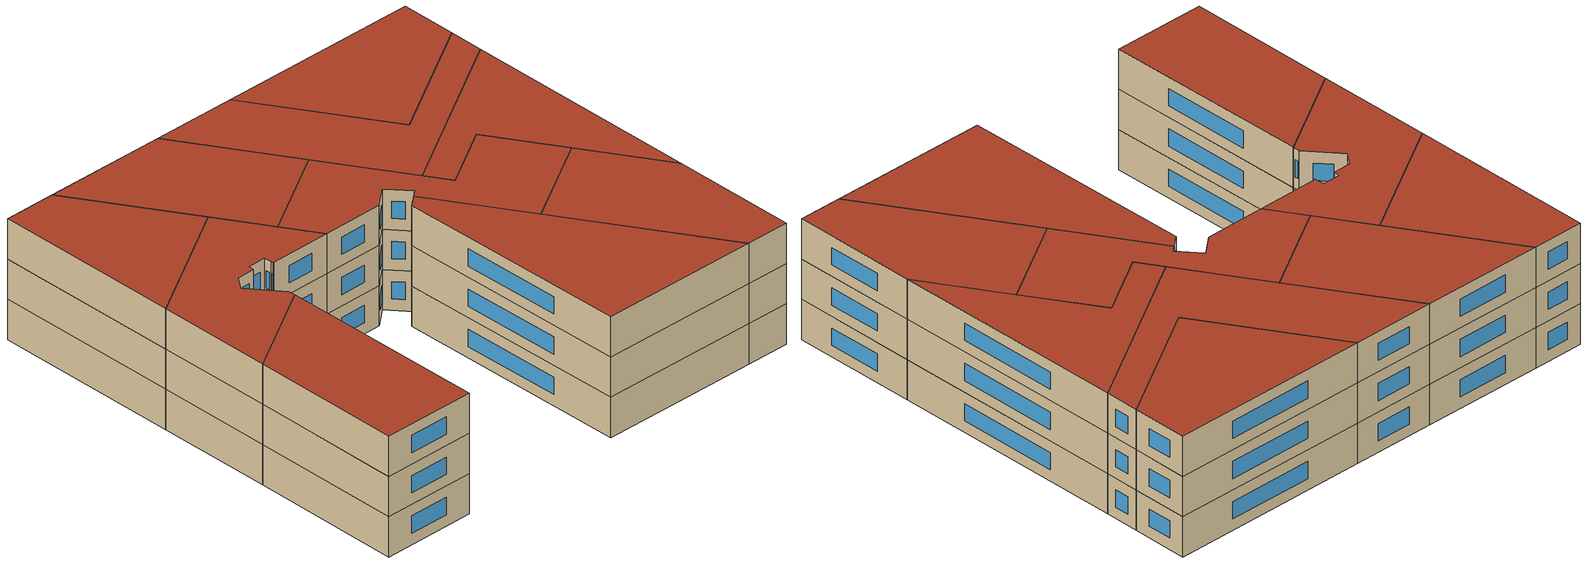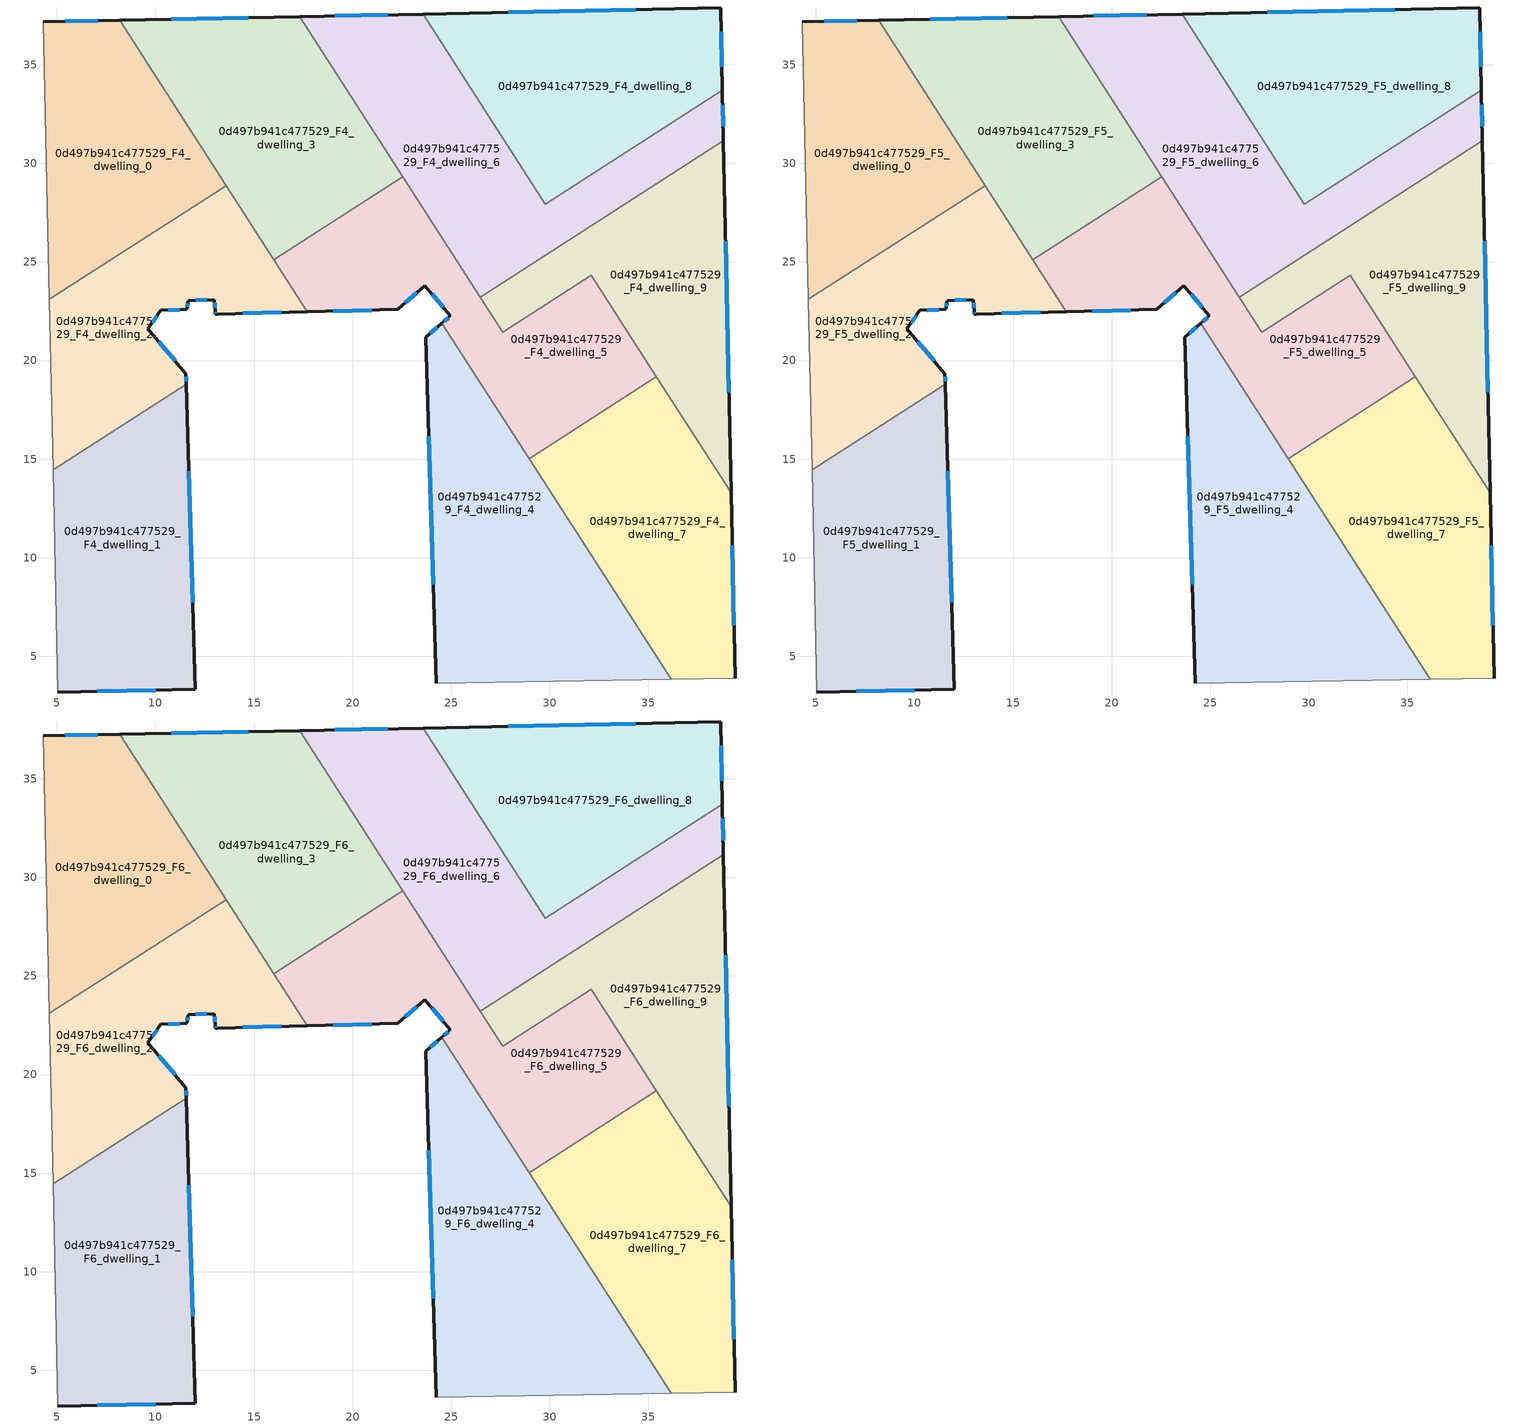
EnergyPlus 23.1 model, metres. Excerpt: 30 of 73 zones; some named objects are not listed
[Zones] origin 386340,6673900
0d497b941c477529_F4_dwelling_0
 floor to 0d497b941c477529_F3_dwelling_0 (EU_floor_Construction): 8.19,37.26 13.59,28.86 4.63,23.1 4.33,37.18 z12
 wall outside (EU_wall_Construction): 8.19,37.26 4.33,37.18 z12:15
 wall to 0d497b941c477529_F4_dwelling_2 (EU_wall_Construction): 4.63,23.1 13.59,28.86 z12:15
 wall adiabatic (EU_wall_Construction): 4.33,37.18 4.63,23.1 z12:15
 wall to 0d497b941c477529_F4_dwelling_3 (EU_wall_Construction): 13.59,28.86 8.19,37.26 z12:15
 window (EU_Window_Construction): 7.08,37.23 5.43,37.2 z12.86:14.14
0d497b941c477529_F4_dwelling_1
 floor to 0d497b941c477529_F3_dwelling_1 (EU_floor_Construction): 11.56,18.81 12.01,3.33 5.05,3.19 4.81,14.46 z12
 wall outside (EU_wall_Construction): 5.05,3.19 12.01,3.33 11.56,18.81 z12:15
 wall adiabatic (EU_wall_Construction): 4.81,14.46 5.05,3.19 z12:15
 wall to 0d497b941c477529_F4_dwelling_2 (EU_wall_Construction): 11.56,18.81 4.81,14.46 z12:15
 window (EU_Window_Construction): 11.88,7.76 11.69,14.39 / 7.04,3.23 10.02,3.29 z12.86:14.14
0d497b941c477529_F4_dwelling_2
 floor to 0d497b941c477529_F3_dwelling_2 (EU_floor_Construction): 13.59,28.86 17.7,22.47 13.13,22.35 13.04,22.35 13.03,22.5 12.99,23.09 11.67,23.03 11.6,22.6 10.28,22.54 9.61,21.62 11.55,19.32 11.56,18.81 4.81,14.46 4.63,23.1 z12
 wall outside (EU_wall_Construction): 11.56,18.81 11.55,19.32 9.61,21.62 10.28,22.54 11.6,22.6 11.67,23.03 12.99,23.09 13.03,22.5 13.04,22.35 13.13,22.35 17.7,22.47 z12:15
 wall adiabatic (EU_wall_Construction): 4.63,23.1 4.81,14.46 z12:15
 wall to 0d497b941c477529_F4_dwelling_5 (EU_wall_Construction): 17.7,22.47 16,25.12 z12:15
 wall to 0d497b941c477529_F4_dwelling_3 (EU_wall_Construction): 16,25.12 13.59,28.86 z12:15
 window (EU_Window_Construction): 13.03,22.46 13.04,22.39 / 13,22.92 13.02,22.67 / 12.04,23.05 12.61,23.07 / 11.62,22.72 11.65,22.91 / 10.66,22.56 11.22,22.58 / 9.8,21.88 10.09,22.28 / 11,19.98 10.17,20.96 / 11.56,18.95 11.55,19.17 / 14.43,22.39 16.39,22.44 z12.86:14.14
0d497b941c477529_F4_dwelling_3
 floor to 0d497b941c477529_F3_dwelling_3 (EU_floor_Construction): 17.31,37.44 22.53,29.33 16,25.12 8.19,37.26 z12
 wall outside (EU_wall_Construction): 17.31,37.44 8.19,37.26 z12:15
 wall to 0d497b941c477529_F4_dwelling_5 (EU_wall_Construction): 16,25.12 22.53,29.33 z12:15
 wall to 0d497b941c477529_F4_dwelling_6 (EU_wall_Construction): 22.53,29.33 17.31,37.44 z12:15
 window (EU_Window_Construction): 14.71,37.39 10.79,37.31 z12.86:14.14
0d497b941c477529_F4_dwelling_4
 floor to 0d497b941c477529_F3_dwelling_4 (EU_floor_Construction): 24.53,21.9 36.15,3.84 24.25,3.63 23.71,21.19 z12
 wall outside (EU_wall_Construction): 24.53,21.9 23.71,21.19 24.25,3.63 z12:15
 wall adiabatic (EU_wall_Construction): 24.25,3.63 36.15,3.84 z12:15
 wall to 0d497b941c477529_F4_dwelling_7 (EU_wall_Construction): 36.15,3.84 28.95,15.03 z12:15
 wall to 0d497b941c477529_F4_dwelling_5 (EU_wall_Construction): 28.95,15.03 24.53,21.9 z12:15
 window (EU_Window_Construction): 23.86,16.17 24.1,8.65 / 24.29,21.69 23.94,21.39 z12.86:14.14
0d497b941c477529_F4_dwelling_5
 floor to 0d497b941c477529_F3_dwelling_5 (EU_floor_Construction): 32.1,24.32 35.4,19.19 28.95,15.03 24.53,21.9 24.96,22.27 23.65,23.79 22.28,22.59 17.7,22.47 16,25.12 22.53,29.33 27.62,21.43 z12
 wall outside (EU_wall_Construction): 17.7,22.47 22.28,22.59 23.65,23.79 24.96,22.27 24.53,21.9 z12:15
 wall to 0d497b941c477529_F4_dwelling_9 (EU_wall_Construction): 35.4,19.19 32.1,24.32 27.62,21.43 26.47,23.21 z12:15
 wall to 0d497b941c477529_F4_dwelling_7 (EU_wall_Construction): 28.95,15.03 35.4,19.19 z12:15
 wall to 0d497b941c477529_F4_dwelling_6 (EU_wall_Construction): 26.47,23.21 22.54,29.33 z12:15
 window (EU_Window_Construction): 24.03,23.35 24.59,22.7 / 22.67,22.93 23.26,23.45 / 19.01,22.51 20.97,22.56 / 24.84,22.16 24.65,22 z12.86:14.14
0d497b941c477529_F4_dwelling_6
 floor to 0d497b941c477529_F3_dwelling_6 (EU_floor_Construction): 38.75,33.7 38.8,31.15 26.47,23.21 17.31,37.44 23.57,37.57 29.78,27.92 z12
 wall outside (EU_wall_Construction): 23.57,37.57 17.31,37.44 / 38.8,31.15 38.75,33.7 z12:15
 wall to 0d497b941c477529_F4_dwelling_8 (EU_wall_Construction): 38.75,33.7 29.78,27.92 23.57,37.57 z12:15
 wall to 0d497b941c477529_F4_dwelling_9 (EU_wall_Construction): 26.47,23.21 38.8,31.15 z12:15
 window (EU_Window_Construction): 21.78,37.53 19.1,37.48 / 38.79,31.88 38.77,32.97 z12.86:14.14
0d497b941c477529_F4_dwelling_7
 floor to 0d497b941c477529_F3_dwelling_7 (EU_floor_Construction): 35.4,19.19 39.19,13.3 39.39,3.89 36.15,3.84 28.95,15.03 z12
 wall outside (EU_wall_Construction): 39.39,3.89 39.19,13.3 z12:15
 wall adiabatic (EU_wall_Construction): 36.15,3.84 39.39,3.89 z12:15
 wall to 0d497b941c477529_F4_dwelling_9 (EU_wall_Construction): 39.19,13.3 35.4,19.19 z12:15
 window (EU_Window_Construction): 39.33,6.58 39.24,10.61 z12.86:14.14
0d497b941c477529_F4_dwelling_8
 floor to 0d497b941c477529_F3_dwelling_8 (EU_floor_Construction): 38.66,37.88 38.75,33.7 29.78,27.92 23.57,37.57 z12
 wall outside (EU_wall_Construction): 38.75,33.7 38.66,37.88 23.57,37.57 z12:15
 window (EU_Window_Construction): 38.73,34.89 38.69,36.68 / 34.35,37.79 27.88,37.66 z12.86:14.14
0d497b941c477529_F4_dwelling_9
 floor to 0d497b941c477529_F3_dwelling_9 (EU_floor_Construction): 38.8,31.15 39.19,13.3 32.1,24.32 27.62,21.43 26.47,23.21 z12
 wall outside (EU_wall_Construction): 39.19,13.3 38.8,31.15 z12:15
 window (EU_Window_Construction): 39.08,18.4 38.91,26.05 z12.86:14.14
0d497b941c477529_F5_dwelling_0
 floor to 0d497b941c477529_F4_dwelling_0 (EU_floor_Construction): 8.19,37.26 13.59,28.86 4.63,23.1 4.33,37.18 z15
 wall outside (EU_wall_Construction): 8.19,37.26 4.33,37.18 z15:18
 wall to 0d497b941c477529_F5_dwelling_2 (EU_wall_Construction): 4.63,23.1 13.59,28.86 z15:18
 wall adiabatic (EU_wall_Construction): 4.33,37.18 4.63,23.1 z15:18
 wall to 0d497b941c477529_F5_dwelling_3 (EU_wall_Construction): 13.59,28.86 8.19,37.26 z15:18
 window (EU_Window_Construction): 7.08,37.23 5.43,37.2 z15.86:17.14
0d497b941c477529_F5_dwelling_1
 floor to 0d497b941c477529_F4_dwelling_1 (EU_floor_Construction): 11.56,18.81 12.01,3.33 5.05,3.19 4.81,14.46 z15
 wall outside (EU_wall_Construction): 5.05,3.19 12.01,3.33 11.56,18.81 z15:18
 wall adiabatic (EU_wall_Construction): 4.81,14.46 5.05,3.19 z15:18
 wall to 0d497b941c477529_F5_dwelling_2 (EU_wall_Construction): 11.56,18.81 4.81,14.46 z15:18
 window (EU_Window_Construction): 11.88,7.76 11.69,14.39 / 7.04,3.23 10.02,3.29 z15.86:17.14
0d497b941c477529_F5_dwelling_2
 floor to 0d497b941c477529_F4_dwelling_2 (EU_floor_Construction): 13.59,28.86 17.7,22.47 13.13,22.35 13.04,22.35 13.03,22.5 12.99,23.09 11.67,23.03 11.6,22.6 10.28,22.54 9.61,21.62 11.55,19.32 11.56,18.81 4.81,14.46 4.63,23.1 z15
 wall outside (EU_wall_Construction): 11.56,18.81 11.55,19.32 9.61,21.62 10.28,22.54 11.6,22.6 11.67,23.03 12.99,23.09 13.03,22.5 13.04,22.35 13.13,22.35 17.7,22.47 z15:18
 wall adiabatic (EU_wall_Construction): 4.63,23.1 4.81,14.46 z15:18
 wall to 0d497b941c477529_F5_dwelling_5 (EU_wall_Construction): 17.7,22.47 16,25.12 z15:18
 wall to 0d497b941c477529_F5_dwelling_3 (EU_wall_Construction): 16,25.12 13.59,28.86 z15:18
 window (EU_Window_Construction): 13.03,22.46 13.04,22.39 / 13,22.92 13.02,22.67 / 12.04,23.05 12.61,23.07 / 11.62,22.72 11.65,22.91 / 10.66,22.56 11.22,22.58 / 9.8,21.88 10.09,22.28 / 11,19.98 10.17,20.96 / 11.56,18.95 11.55,19.17 / 14.43,22.39 16.39,22.44 z15.86:17.14
0d497b941c477529_F5_dwelling_3
 floor to 0d497b941c477529_F4_dwelling_3 (EU_floor_Construction): 17.31,37.44 22.53,29.33 16,25.12 8.19,37.26 z15
 wall outside (EU_wall_Construction): 17.31,37.44 8.19,37.26 z15:18
 wall to 0d497b941c477529_F5_dwelling_5 (EU_wall_Construction): 16,25.12 22.53,29.33 z15:18
 wall to 0d497b941c477529_F5_dwelling_6 (EU_wall_Construction): 22.53,29.33 17.31,37.44 z15:18
 window (EU_Window_Construction): 14.71,37.39 10.79,37.31 z15.86:17.14
0d497b941c477529_F5_dwelling_4
 floor to 0d497b941c477529_F4_dwelling_4 (EU_floor_Construction): 24.53,21.9 36.15,3.84 24.25,3.63 23.71,21.19 z15
 wall outside (EU_wall_Construction): 24.53,21.9 23.71,21.19 24.25,3.63 z15:18
 wall adiabatic (EU_wall_Construction): 24.25,3.63 36.15,3.84 z15:18
 wall to 0d497b941c477529_F5_dwelling_7 (EU_wall_Construction): 36.15,3.84 28.95,15.03 z15:18
 wall to 0d497b941c477529_F5_dwelling_5 (EU_wall_Construction): 28.95,15.03 24.53,21.9 z15:18
 window (EU_Window_Construction): 23.86,16.17 24.1,8.65 / 24.29,21.69 23.94,21.39 z15.86:17.14
0d497b941c477529_F5_dwelling_5
 floor to 0d497b941c477529_F4_dwelling_5 (EU_floor_Construction): 32.1,24.32 35.4,19.19 28.95,15.03 24.53,21.9 24.96,22.27 23.65,23.79 22.28,22.59 17.7,22.47 16,25.12 22.53,29.33 27.62,21.43 z15
 wall outside (EU_wall_Construction): 17.7,22.47 22.28,22.59 23.65,23.79 24.96,22.27 24.53,21.9 z15:18
 wall to 0d497b941c477529_F5_dwelling_9 (EU_wall_Construction): 35.4,19.19 32.1,24.32 27.62,21.43 26.47,23.21 z15:18
 wall to 0d497b941c477529_F5_dwelling_7 (EU_wall_Construction): 28.95,15.03 35.4,19.19 z15:18
 wall to 0d497b941c477529_F5_dwelling_6 (EU_wall_Construction): 26.47,23.21 22.54,29.33 z15:18
 window (EU_Window_Construction): 24.03,23.35 24.59,22.7 / 22.67,22.93 23.26,23.45 / 19.01,22.51 20.97,22.56 / 24.84,22.16 24.65,22 z15.86:17.14
0d497b941c477529_F5_dwelling_6
 floor to 0d497b941c477529_F4_dwelling_6 (EU_floor_Construction): 38.75,33.7 38.8,31.15 26.47,23.21 17.31,37.44 23.57,37.57 29.78,27.92 z15
 wall outside (EU_wall_Construction): 23.57,37.57 17.31,37.44 / 38.8,31.15 38.75,33.7 z15:18
 wall to 0d497b941c477529_F5_dwelling_8 (EU_wall_Construction): 38.75,33.7 29.78,27.92 23.57,37.57 z15:18
 wall to 0d497b941c477529_F5_dwelling_9 (EU_wall_Construction): 26.47,23.21 38.8,31.15 z15:18
 window (EU_Window_Construction): 21.78,37.53 19.1,37.48 / 38.79,31.88 38.77,32.97 z15.86:17.14
0d497b941c477529_F5_dwelling_7
 floor to 0d497b941c477529_F4_dwelling_7 (EU_floor_Construction): 35.4,19.19 39.19,13.3 39.39,3.89 36.15,3.84 28.95,15.03 z15
 wall outside (EU_wall_Construction): 39.39,3.89 39.19,13.3 z15:18
 wall adiabatic (EU_wall_Construction): 36.15,3.84 39.39,3.89 z15:18
 wall to 0d497b941c477529_F5_dwelling_9 (EU_wall_Construction): 39.19,13.3 35.4,19.19 z15:18
 window (EU_Window_Construction): 39.33,6.58 39.24,10.61 z15.86:17.14
0d497b941c477529_F5_dwelling_8
 floor to 0d497b941c477529_F4_dwelling_8 (EU_floor_Construction): 38.66,37.88 38.75,33.7 29.78,27.92 23.57,37.57 z15
 wall outside (EU_wall_Construction): 38.75,33.7 38.66,37.88 23.57,37.57 z15:18
 window (EU_Window_Construction): 38.73,34.89 38.69,36.68 / 34.35,37.79 27.88,37.66 z15.86:17.14
0d497b941c477529_F5_dwelling_9
 floor to 0d497b941c477529_F4_dwelling_9 (EU_floor_Construction): 38.8,31.15 39.19,13.3 32.1,24.32 27.62,21.43 26.47,23.21 z15
 wall outside (EU_wall_Construction): 39.19,13.3 38.8,31.15 z15:18
 window (EU_Window_Construction): 39.08,18.4 38.91,26.05 z15.86:17.14
0d497b941c477529_F6_dwelling_0
 floor to 0d497b941c477529_F5_dwelling_0 (EU_floor_Construction): 8.19,37.26 13.59,28.86 4.63,23.1 4.33,37.18 z18
 wall outside (EU_wall_Construction): 8.19,37.26 4.33,37.18 z18:21
 wall to 0d497b941c477529_F6_dwelling_2 (EU_wall_Construction): 4.63,23.1 13.59,28.86 z18:21
 wall adiabatic (EU_wall_Construction): 4.33,37.18 4.63,23.1 z18:21
 wall to 0d497b941c477529_F6_dwelling_3 (EU_wall_Construction): 13.59,28.86 8.19,37.26 z18:21
 window (EU_Window_Construction): 7.08,37.23 5.43,37.2 z18.86:20.14
 roof outside (EU_roof_Construction): 13.59,28.86 8.19,37.26 4.33,37.18 4.63,23.1 z21
0d497b941c477529_F6_dwelling_1
 floor to 0d497b941c477529_F5_dwelling_1 (EU_floor_Construction): 11.56,18.81 12.01,3.33 5.05,3.19 4.81,14.46 z18
 wall outside (EU_wall_Construction): 5.05,3.19 12.01,3.33 11.56,18.81 z18:21
 wall adiabatic (EU_wall_Construction): 4.81,14.46 5.05,3.19 z18:21
 wall to 0d497b941c477529_F6_dwelling_2 (EU_wall_Construction): 11.56,18.81 4.81,14.46 z18:21
 window (EU_Window_Construction): 11.88,7.76 11.69,14.39 / 7.04,3.23 10.02,3.29 z18.86:20.14
 roof outside (EU_roof_Construction): 12.01,3.33 11.56,18.81 4.81,14.46 5.05,3.19 z21
0d497b941c477529_F6_dwelling_2
 floor to 0d497b941c477529_F5_dwelling_2 (EU_floor_Construction): 13.59,28.86 17.7,22.47 13.13,22.35 13.04,22.35 13.03,22.5 12.99,23.09 11.67,23.03 11.6,22.6 10.28,22.54 9.61,21.62 11.55,19.32 11.56,18.81 4.81,14.46 4.63,23.1 z18
 wall outside (EU_wall_Construction): 11.56,18.81 11.55,19.32 9.61,21.62 10.28,22.54 11.6,22.6 11.67,23.03 12.99,23.09 13.03,22.5 13.04,22.35 13.13,22.35 17.7,22.47 z18:21
 wall adiabatic (EU_wall_Construction): 4.63,23.1 4.81,14.46 z18:21
 wall to 0d497b941c477529_F6_dwelling_5 (EU_wall_Construction): 17.7,22.47 16,25.12 z18:21
 wall to 0d497b941c477529_F6_dwelling_3 (EU_wall_Construction): 16,25.12 13.59,28.86 z18:21
 window (EU_Window_Construction): 13.03,22.46 13.04,22.39 / 13,22.92 13.02,22.67 / 12.04,23.05 12.61,23.07 / 11.62,22.72 11.65,22.91 / 10.66,22.56 11.22,22.58 / 9.8,21.88 10.09,22.28 / 11,19.98 10.17,20.96 / 11.56,18.95 11.55,19.17 / 14.43,22.39 16.39,22.44 z18.86:20.14
 roof outside (EU_roof_Construction): 11.56,18.81 11.55,19.32 9.61,21.62 10.28,22.54 11.6,22.6 11.67,23.03 12.99,23.09 13.03,22.5 13.04,22.35 13.13,22.35 17.7,22.47 13.59,28.86 4.63,23.1 4.81,14.46 z21
0d497b941c477529_F6_dwelling_3
 floor to 0d497b941c477529_F5_dwelling_3 (EU_floor_Construction): 17.31,37.44 22.53,29.33 16,25.12 8.19,37.26 z18
 wall outside (EU_wall_Construction): 17.31,37.44 8.19,37.26 z18:21
 wall to 0d497b941c477529_F6_dwelling_5 (EU_wall_Construction): 16,25.12 22.53,29.33 z18:21
 wall to 0d497b941c477529_F6_dwelling_6 (EU_wall_Construction): 22.53,29.33 17.31,37.44 z18:21
 window (EU_Window_Construction): 14.71,37.39 10.79,37.31 z18.86:20.14
 roof outside (EU_roof_Construction): 22.53,29.33 17.31,37.44 8.19,37.26 16,25.12 z21
0d497b941c477529_F6_dwelling_4
 floor to 0d497b941c477529_F5_dwelling_4 (EU_floor_Construction): 24.53,21.9 36.15,3.84 24.25,3.63 23.71,21.19 z18
 wall outside (EU_wall_Construction): 24.53,21.9 23.71,21.19 24.25,3.63 z18:21
 wall adiabatic (EU_wall_Construction): 24.25,3.63 36.15,3.84 z18:21
 wall to 0d497b941c477529_F6_dwelling_7 (EU_wall_Construction): 36.15,3.84 28.95,15.03 z18:21
 wall to 0d497b941c477529_F6_dwelling_5 (EU_wall_Construction): 28.95,15.03 24.53,21.9 z18:21
 window (EU_Window_Construction): 23.86,16.17 24.1,8.65 / 24.29,21.69 23.94,21.39 z18.86:20.14
 roof outside (EU_roof_Construction): 36.15,3.84 24.53,21.9 23.71,21.19 24.25,3.63 z21
0d497b941c477529_F6_dwelling_5
 floor to 0d497b941c477529_F5_dwelling_5 (EU_floor_Construction): 32.1,24.32 35.4,19.19 28.95,15.03 24.53,21.9 24.96,22.27 23.65,23.79 22.28,22.59 17.7,22.47 16,25.12 22.53,29.33 27.62,21.43 z18
 wall outside (EU_wall_Construction): 17.7,22.47 22.28,22.59 23.65,23.79 24.96,22.27 24.53,21.9 z18:21
 wall to 0d497b941c477529_F6_dwelling_9 (EU_wall_Construction): 35.4,19.19 32.1,24.32 27.62,21.43 26.47,23.21 z18:21
 wall to 0d497b941c477529_F6_dwelling_7 (EU_wall_Construction): 28.95,15.03 35.4,19.19 z18:21
 wall to 0d497b941c477529_F6_dwelling_6 (EU_wall_Construction): 26.47,23.21 22.54,29.33 z18:21
 window (EU_Window_Construction): 24.03,23.35 24.59,22.7 / 22.67,22.93 23.26,23.45 / 19.01,22.51 20.97,22.56 / 24.84,22.16 24.65,22 z18.86:20.14
 roof outside (EU_roof_Construction): 35.4,19.19 32.1,24.32 27.62,21.43 22.53,29.33 16,25.12 17.7,22.47 22.28,22.59 23.65,23.79 24.96,22.27 24.53,21.9 28.95,15.03 z21
0d497b941c477529_F6_dwelling_6
 floor to 0d497b941c477529_F5_dwelling_6 (EU_floor_Construction): 38.75,33.7 38.8,31.15 26.47,23.21 17.31,37.44 23.57,37.57 29.78,27.92 z18
 wall outside (EU_wall_Construction): 23.57,37.57 17.31,37.44 / 38.8,31.15 38.75,33.7 z18:21
 wall to 0d497b941c477529_F6_dwelling_8 (EU_wall_Construction): 38.75,33.7 29.78,27.92 23.57,37.57 z18:21
 wall to 0d497b941c477529_F6_dwelling_9 (EU_wall_Construction): 26.47,23.21 38.8,31.15 z18:21
 window (EU_Window_Construction): 21.78,37.53 19.1,37.48 / 38.79,31.88 38.77,32.97 z18.86:20.14
 roof outside (EU_roof_Construction): 38.8,31.15 38.75,33.7 29.78,27.92 23.57,37.57 17.31,37.44 26.47,23.21 z21
0d497b941c477529_F6_dwelling_7
 floor to 0d497b941c477529_F5_dwelling_7 (EU_floor_Construction): 35.4,19.19 39.19,13.3 39.39,3.89 36.15,3.84 28.95,15.03 z18
 wall outside (EU_wall_Construction): 39.39,3.89 39.19,13.3 z18:21
 wall adiabatic (EU_wall_Construction): 36.15,3.84 39.39,3.89 z18:21
 wall to 0d497b941c477529_F6_dwelling_9 (EU_wall_Construction): 39.19,13.3 35.4,19.19 z18:21
 window (EU_Window_Construction): 39.33,6.58 39.24,10.61 z18.86:20.14
 roof outside (EU_roof_Construction): 39.39,3.89 39.19,13.3 35.4,19.19 28.95,15.03 36.15,3.84 z21
0d497b941c477529_F6_dwelling_8
 floor to 0d497b941c477529_F5_dwelling_8 (EU_floor_Construction): 38.66,37.88 38.75,33.7 29.78,27.92 23.57,37.57 z18
 wall outside (EU_wall_Construction): 38.75,33.7 38.66,37.88 23.57,37.57 z18:21
 window (EU_Window_Construction): 38.73,34.89 38.69,36.68 / 34.35,37.79 27.88,37.66 z18.86:20.14
 roof outside (EU_roof_Construction): 38.75,33.7 38.66,37.88 23.57,37.57 29.78,27.92 z21
0d497b941c477529_F6_dwelling_9
 floor to 0d497b941c477529_F5_dwelling_9 (EU_floor_Construction): 38.8,31.15 39.19,13.3 32.1,24.32 27.62,21.43 26.47,23.21 z18
 wall outside (EU_wall_Construction): 39.19,13.3 38.8,31.15 z18:21
 window (EU_Window_Construction): 39.08,18.4 38.91,26.05 z18.86:20.14
 roof outside (EU_roof_Construction): 39.19,13.3 38.8,31.15 26.47,23.21 27.62,21.43 32.1,24.32 z21
[Building]
EU S2 Campaign: North Axis=0; Terrain=City; Solar Distribution=FullExterior
[Site:Location]
Helsinki-Vantaa.AP: Latitude=60.317; Longitude=24.963; Time Zone=2; Elevation=54.6
[SizingPeriod:WeatherFileDays]
AnnualSizingPeriod: Begin Month=1; Begin Day of Month=1; End Month=12; End Day of Month=31; Day of Week for Start Day=Monday; Use Weather File Daylight Saving Period=No; Use Weather File Rain and Snow Indicators=No
[MATERIAL]
EU_InternalMass_Material: Roughness=MediumRough; Thickness=0.1; Conductivity=1; Density=1800; Specific Heat=900; Thermal Absorptance=0.9; Solar Absorptance=0.7; Visible Absorptance=0.7
[MATERIAL:NOMASS] Roughness=MediumRough; Thermal Absorptance=0.9; Solar Absorptance=0.7; Visible Absorptance=0.7
Name | Thermal Resistance
EU_wall_NoMass | 1.10183
EU_roof_NoMass; EU_floor_NoMass | 1.70606
[WINDOWMATERIAL:SIMPLEGLAZINGSYSTEM]
EU_Window_SimpleGlazing: UFactor=3.11035; Solar Heat Gain Coefficient=0.8; Visible Transmittance=0.8
[CONSTRUCTION]
EU_wall_Construction: EU_wall_NoMass
EU_roof_Construction: EU_roof_NoMass
EU_floor_Construction: EU_floor_NoMass
EU_Window_Construction: EU_Window_SimpleGlazing
EU_InternalMass_Construction: EU_InternalMass_Material
[ZONE] Type=1; Multiplier=1; Ceiling Height=autocalculate; Floor Area=autocalculate; Part of Total Floor Area=Yes
Name | Volume
0d497b941c477529_F4_dwelling_0; 0d497b941c477529_F5_dwelling_0; 0d497b941c477529_F6_dwelling_0 | 241.048
0d497b941c477529_F4_dwelling_1; 0d497b941c477529_F5_dwelling_1; 0d497b941c477529_F6_dwelling_1 | 277.175
0d497b941c477529_F4_dwelling_2; 0d497b941c477529_F5_dwelling_2; 0d497b941c477529_F6_dwelling_2 | 241.074
0d497b941c477529_F4_dwelling_3; 0d497b941c477529_F5_dwelling_3; 0d497b941c477529_F6_dwelling_3 | 280.851
0d497b941c477529_F4_dwelling_4; 0d497b941c477529_F5_dwelling_4; 0d497b941c477529_F6_dwelling_4 | 348.309
0d497b941c477529_F4_dwelling_5; 0d497b941c477529_F5_dwelling_5; 0d497b941c477529_F6_dwelling_5 | 279.499
0d497b941c477529_F4_dwelling_6; 0d497b941c477529_F5_dwelling_6; 0d497b941c477529_F6_dwelling_6 | 309.467
0d497b941c477529_F4_dwelling_7; 0d497b941c477529_F5_dwelling_7; 0d497b941c477529_F6_dwelling_7 | 279.543
0d497b941c477529_F4_dwelling_8; 0d497b941c477529_F5_dwelling_8; 0d497b941c477529_F6_dwelling_8 | 278.232
0d497b941c477529_F4_dwelling_9; 0d497b941c477529_F5_dwelling_9; 0d497b941c477529_F6_dwelling_9 | 246.943
[INTERNALMASS] Construction=EU_InternalMass_Construction
Name | Zone or ZoneList | Surface Area
0d497b941c477529_F4_dwelling_0_EU_InternalMass | 0d497b941c477529_F4_dwelling_0 | 80.3463
0d497b941c477529_F4_dwelling_1_EU_InternalMass | 0d497b941c477529_F4_dwelling_1 | 92.3927
0d497b941c477529_F4_dwelling_2_EU_InternalMass | 0d497b941c477529_F4_dwelling_2 | 80.361
0d497b941c477529_F4_dwelling_3_EU_InternalMass | 0d497b941c477529_F4_dwelling_3 | 93.6171
0d497b941c477529_F4_dwelling_4_EU_InternalMass | 0d497b941c477529_F4_dwelling_4 | 116.107
0d497b941c477529_F4_dwelling_5_EU_InternalMass | 0d497b941c477529_F4_dwelling_5 | 93.1664
0d497b941c477529_F4_dwelling_6_EU_InternalMass | 0d497b941c477529_F4_dwelling_6 | 103.159
0d497b941c477529_F4_dwelling_7_EU_InternalMass | 0d497b941c477529_F4_dwelling_7 | 93.1832
0d497b941c477529_F4_dwelling_8_EU_InternalMass | 0d497b941c477529_F4_dwelling_8 | 92.7391
0d497b941c477529_F4_dwelling_9_EU_InternalMass | 0d497b941c477529_F4_dwelling_9 | 82.3175
0d497b941c477529_F5_dwelling_0_EU_InternalMass | 0d497b941c477529_F5_dwelling_0 | 80.3463
0d497b941c477529_F5_dwelling_1_EU_InternalMass | 0d497b941c477529_F5_dwelling_1 | 92.3927
0d497b941c477529_F5_dwelling_2_EU_InternalMass | 0d497b941c477529_F5_dwelling_2 | 80.361
0d497b941c477529_F5_dwelling_3_EU_InternalMass | 0d497b941c477529_F5_dwelling_3 | 93.6171
0d497b941c477529_F5_dwelling_4_EU_InternalMass | 0d497b941c477529_F5_dwelling_4 | 116.107
0d497b941c477529_F5_dwelling_5_EU_InternalMass | 0d497b941c477529_F5_dwelling_5 | 93.1664
0d497b941c477529_F5_dwelling_6_EU_InternalMass | 0d497b941c477529_F5_dwelling_6 | 103.159
0d497b941c477529_F5_dwelling_7_EU_InternalMass | 0d497b941c477529_F5_dwelling_7 | 93.1832
0d497b941c477529_F5_dwelling_8_EU_InternalMass | 0d497b941c477529_F5_dwelling_8 | 92.7391
0d497b941c477529_F5_dwelling_9_EU_InternalMass | 0d497b941c477529_F5_dwelling_9 | 82.3175
0d497b941c477529_F6_dwelling_0_EU_InternalMass | 0d497b941c477529_F6_dwelling_0 | 80.3463
0d497b941c477529_F6_dwelling_1_EU_InternalMass | 0d497b941c477529_F6_dwelling_1 | 92.3927
0d497b941c477529_F6_dwelling_2_EU_InternalMass | 0d497b941c477529_F6_dwelling_2 | 80.361
0d497b941c477529_F6_dwelling_3_EU_InternalMass | 0d497b941c477529_F6_dwelling_3 | 93.6171
0d497b941c477529_F6_dwelling_4_EU_InternalMass | 0d497b941c477529_F6_dwelling_4 | 116.107
0d497b941c477529_F6_dwelling_5_EU_InternalMass | 0d497b941c477529_F6_dwelling_5 | 93.1664
0d497b941c477529_F6_dwelling_6_EU_InternalMass | 0d497b941c477529_F6_dwelling_6 | 103.159
0d497b941c477529_F6_dwelling_7_EU_InternalMass | 0d497b941c477529_F6_dwelling_7 | 93.1832
0d497b941c477529_F6_dwelling_8_EU_InternalMass | 0d497b941c477529_F6_dwelling_8 | 92.7391
0d497b941c477529_F6_dwelling_9_EU_InternalMass | 0d497b941c477529_F6_dwelling_9 | 82.3175
[OTHEREQUIPMENT] Fuel Type=Electricity; Design Level Calculation Method=Watts/Area; Power per Zone Floor Area=1; Fraction Latent=0; Fraction Radiant=0; Fraction Lost=0; Carbon Dioxide Generation Rate=0; EndUse Subcategory=EU_Step8_InternalGains
Name | Zone or ZoneList or Space or SpaceList | Schedule
EU_Step8_InternalGain_0d497b941c477529_F4_dwelling_0_f000 | 0d497b941c477529_F4_dwelling_0 | EU_Step8_GainSchedule_0d497b941c477529_F4_dwelling_0_f000
EU_Step8_InternalGain_0d497b941c477529_F4_dwelling_1_f000 | 0d497b941c477529_F4_dwelling_1 | EU_Step8_GainSchedule_0d497b941c477529_F4_dwelling_1_f000
EU_Step8_InternalGain_0d497b941c477529_F4_dwelling_2_f000 | 0d497b941c477529_F4_dwelling_2 | EU_Step8_GainSchedule_0d497b941c477529_F4_dwelling_2_f000
EU_Step8_InternalGain_0d497b941c477529_F4_dwelling_3_f000 | 0d497b941c477529_F4_dwelling_3 | EU_Step8_GainSchedule_0d497b941c477529_F4_dwelling_3_f000
EU_Step8_InternalGain_0d497b941c477529_F4_dwelling_4_f000 | 0d497b941c477529_F4_dwelling_4 | EU_Step8_GainSchedule_0d497b941c477529_F4_dwelling_4_f000
EU_Step8_InternalGain_0d497b941c477529_F4_dwelling_5_f000 | 0d497b941c477529_F4_dwelling_5 | EU_Step8_GainSchedule_0d497b941c477529_F4_dwelling_5_f000
EU_Step8_InternalGain_0d497b941c477529_F4_dwelling_6_f000 | 0d497b941c477529_F4_dwelling_6 | EU_Step8_GainSchedule_0d497b941c477529_F4_dwelling_6_f000
EU_Step8_InternalGain_0d497b941c477529_F4_dwelling_7_f000 | 0d497b941c477529_F4_dwelling_7 | EU_Step8_GainSchedule_0d497b941c477529_F4_dwelling_7_f000
EU_Step8_InternalGain_0d497b941c477529_F4_dwelling_8_f000 | 0d497b941c477529_F4_dwelling_8 | EU_Step8_GainSchedule_0d497b941c477529_F4_dwelling_8_f000
EU_Step8_InternalGain_0d497b941c477529_F4_dwelling_9_f000 | 0d497b941c477529_F4_dwelling_9 | EU_Step8_GainSchedule_0d497b941c477529_F4_dwelling_9_f000
EU_Step8_InternalGain_0d497b941c477529_F5_dwelling_0_f000 | 0d497b941c477529_F5_dwelling_0 | EU_Step8_GainSchedule_0d497b941c477529_F5_dwelling_0_f000
EU_Step8_InternalGain_0d497b941c477529_F5_dwelling_1_f000 | 0d497b941c477529_F5_dwelling_1 | EU_Step8_GainSchedule_0d497b941c477529_F5_dwelling_1_f000
EU_Step8_InternalGain_0d497b941c477529_F5_dwelling_2_f000 | 0d497b941c477529_F5_dwelling_2 | EU_Step8_GainSchedule_0d497b941c477529_F5_dwelling_2_f000
EU_Step8_InternalGain_0d497b941c477529_F5_dwelling_3_f000 | 0d497b941c477529_F5_dwelling_3 | EU_Step8_GainSchedule_0d497b941c477529_F5_dwelling_3_f000
EU_Step8_InternalGain_0d497b941c477529_F5_dwelling_4_f000 | 0d497b941c477529_F5_dwelling_4 | EU_Step8_GainSchedule_0d497b941c477529_F5_dwelling_4_f000
EU_Step8_InternalGain_0d497b941c477529_F5_dwelling_5_f000 | 0d497b941c477529_F5_dwelling_5 | EU_Step8_GainSchedule_0d497b941c477529_F5_dwelling_5_f000
EU_Step8_InternalGain_0d497b941c477529_F5_dwelling_6_f000 | 0d497b941c477529_F5_dwelling_6 | EU_Step8_GainSchedule_0d497b941c477529_F5_dwelling_6_f000
EU_Step8_InternalGain_0d497b941c477529_F5_dwelling_7_f000 | 0d497b941c477529_F5_dwelling_7 | EU_Step8_GainSchedule_0d497b941c477529_F5_dwelling_7_f000
EU_Step8_InternalGain_0d497b941c477529_F5_dwelling_8_f000 | 0d497b941c477529_F5_dwelling_8 | EU_Step8_GainSchedule_0d497b941c477529_F5_dwelling_8_f000
EU_Step8_InternalGain_0d497b941c477529_F5_dwelling_9_f000 | 0d497b941c477529_F5_dwelling_9 | EU_Step8_GainSchedule_0d497b941c477529_F5_dwelling_9_f000
EU_Step8_InternalGain_0d497b941c477529_F6_dwelling_0_f000 | 0d497b941c477529_F6_dwelling_0 | EU_Step8_GainSchedule_0d497b941c477529_F6_dwelling_0_f000
EU_Step8_InternalGain_0d497b941c477529_F6_dwelling_1_f000 | 0d497b941c477529_F6_dwelling_1 | EU_Step8_GainSchedule_0d497b941c477529_F6_dwelling_1_f000
EU_Step8_InternalGain_0d497b941c477529_F6_dwelling_2_f000 | 0d497b941c477529_F6_dwelling_2 | EU_Step8_GainSchedule_0d497b941c477529_F6_dwelling_2_f000
EU_Step8_InternalGain_0d497b941c477529_F6_dwelling_3_f000 | 0d497b941c477529_F6_dwelling_3 | EU_Step8_GainSchedule_0d497b941c477529_F6_dwelling_3_f000
EU_Step8_InternalGain_0d497b941c477529_F6_dwelling_4_f000 | 0d497b941c477529_F6_dwelling_4 | EU_Step8_GainSchedule_0d497b941c477529_F6_dwelling_4_f000
EU_Step8_InternalGain_0d497b941c477529_F6_dwelling_5_f000 | 0d497b941c477529_F6_dwelling_5 | EU_Step8_GainSchedule_0d497b941c477529_F6_dwelling_5_f000
EU_Step8_InternalGain_0d497b941c477529_F6_dwelling_6_f000 | 0d497b941c477529_F6_dwelling_6 | EU_Step8_GainSchedule_0d497b941c477529_F6_dwelling_6_f000
EU_Step8_InternalGain_0d497b941c477529_F6_dwelling_7_f000 | 0d497b941c477529_F6_dwelling_7 | EU_Step8_GainSchedule_0d497b941c477529_F6_dwelling_7_f000
EU_Step8_InternalGain_0d497b941c477529_F6_dwelling_8_f000 | 0d497b941c477529_F6_dwelling_8 | EU_Step8_GainSchedule_0d497b941c477529_F6_dwelling_8_f000
EU_Step8_InternalGain_0d497b941c477529_F6_dwelling_9_f000 | 0d497b941c477529_F6_dwelling_9 | EU_Step8_GainSchedule_0d497b941c477529_F6_dwelling_9_f000
[ZONEVENTILATION:DESIGNFLOWRATE] Schedule=EU_AlwaysOn; Design Flow Rate Calculation Method=AirChanges/Hour; Air Changes per Hour=0.756316; Ventilation Type=Natural; Fan Pressure Rise=0; Fan Total Efficiency=1; Constant Term Coefficient=1; Temperature Term Coefficient=0; Velocity Term Coefficient=0; Velocity Squared Term Coefficient=0; Minimum Indoor Temperature=-100; Maximum Indoor Temperature=100; Delta Temperature=-100; Minimum Outdoor Temperature=-100; Maximum Outdoor Temperature=100; Maximum Wind Speed=40
Name | Zone or ZoneList or Space or SpaceList
EU_ConstantAir_0d497b941c477529_F4_dwelling_0 | 0d497b941c477529_F4_dwelling_0
EU_ConstantAir_0d497b941c477529_F4_dwelling_1 | 0d497b941c477529_F4_dwelling_1
EU_ConstantAir_0d497b941c477529_F4_dwelling_2 | 0d497b941c477529_F4_dwelling_2
EU_ConstantAir_0d497b941c477529_F4_dwelling_3 | 0d497b941c477529_F4_dwelling_3
EU_ConstantAir_0d497b941c477529_F4_dwelling_4 | 0d497b941c477529_F4_dwelling_4
EU_ConstantAir_0d497b941c477529_F4_dwelling_5 | 0d497b941c477529_F4_dwelling_5
EU_ConstantAir_0d497b941c477529_F4_dwelling_6 | 0d497b941c477529_F4_dwelling_6
EU_ConstantAir_0d497b941c477529_F4_dwelling_7 | 0d497b941c477529_F4_dwelling_7
EU_ConstantAir_0d497b941c477529_F4_dwelling_8 | 0d497b941c477529_F4_dwelling_8
EU_ConstantAir_0d497b941c477529_F4_dwelling_9 | 0d497b941c477529_F4_dwelling_9
EU_ConstantAir_0d497b941c477529_F5_dwelling_0 | 0d497b941c477529_F5_dwelling_0
EU_ConstantAir_0d497b941c477529_F5_dwelling_1 | 0d497b941c477529_F5_dwelling_1
EU_ConstantAir_0d497b941c477529_F5_dwelling_2 | 0d497b941c477529_F5_dwelling_2
EU_ConstantAir_0d497b941c477529_F5_dwelling_3 | 0d497b941c477529_F5_dwelling_3
EU_ConstantAir_0d497b941c477529_F5_dwelling_4 | 0d497b941c477529_F5_dwelling_4
EU_ConstantAir_0d497b941c477529_F5_dwelling_5 | 0d497b941c477529_F5_dwelling_5
EU_ConstantAir_0d497b941c477529_F5_dwelling_6 | 0d497b941c477529_F5_dwelling_6
EU_ConstantAir_0d497b941c477529_F5_dwelling_7 | 0d497b941c477529_F5_dwelling_7
EU_ConstantAir_0d497b941c477529_F5_dwelling_8 | 0d497b941c477529_F5_dwelling_8
EU_ConstantAir_0d497b941c477529_F5_dwelling_9 | 0d497b941c477529_F5_dwelling_9
EU_ConstantAir_0d497b941c477529_F6_dwelling_0 | 0d497b941c477529_F6_dwelling_0
EU_ConstantAir_0d497b941c477529_F6_dwelling_1 | 0d497b941c477529_F6_dwelling_1
EU_ConstantAir_0d497b941c477529_F6_dwelling_2 | 0d497b941c477529_F6_dwelling_2
EU_ConstantAir_0d497b941c477529_F6_dwelling_3 | 0d497b941c477529_F6_dwelling_3
EU_ConstantAir_0d497b941c477529_F6_dwelling_4 | 0d497b941c477529_F6_dwelling_4
EU_ConstantAir_0d497b941c477529_F6_dwelling_5 | 0d497b941c477529_F6_dwelling_5
EU_ConstantAir_0d497b941c477529_F6_dwelling_6 | 0d497b941c477529_F6_dwelling_6
EU_ConstantAir_0d497b941c477529_F6_dwelling_7 | 0d497b941c477529_F6_dwelling_7
EU_ConstantAir_0d497b941c477529_F6_dwelling_8 | 0d497b941c477529_F6_dwelling_8
EU_ConstantAir_0d497b941c477529_F6_dwelling_9 | 0d497b941c477529_F6_dwelling_9
[HVACTEMPLATE:ZONE:IDEALLOADSAIRSYSTEM] System Availability Schedule=EU_AlwaysOn; Maximum Heating Supply Air Temperature=50; Minimum Cooling Supply Air Temperature=13; Maximum Heating Supply Air Humidity Ratio=0.0156; Minimum Cooling Supply Air Humidity Ratio=0.0077; Heating Limit=NoLimit; Cooling Limit=NoLimit; Heating Availability Schedule=EU_AlwaysOn; Cooling Availability Schedule=EU_CoolingOff; Dehumidification Control Type=ConstantSensibleHeatRatio; Cooling Sensible Heat Ratio=0.7; Dehumidification Setpoint=60; Humidification Control Type=None; Humidification Setpoint=30; Outdoor Air Method=None; Outdoor Air Flow Rate per Person=0.00944; Outdoor Air Flow Rate per Zone Floor Area=0; Outdoor Air Flow Rate per Zone=0; Demand Controlled Ventilation Type=None; Outdoor Air Economizer Type=NoEconomizer; Heat Recovery Type=None; Sensible Heat Recovery Effectiveness=0.7; Latent Heat Recovery Effectiveness=0.65
Name | Template Thermostat
0d497b941c477529_F4_dwelling_0 | EU_HeatOnly_0d497b941c477529_F4_dwelling_0
0d497b941c477529_F4_dwelling_1 | EU_HeatOnly_0d497b941c477529_F4_dwelling_1
0d497b941c477529_F4_dwelling_2 | EU_HeatOnly_0d497b941c477529_F4_dwelling_2
0d497b941c477529_F4_dwelling_3 | EU_HeatOnly_0d497b941c477529_F4_dwelling_3
0d497b941c477529_F4_dwelling_4 | EU_HeatOnly_0d497b941c477529_F4_dwelling_4
0d497b941c477529_F4_dwelling_5 | EU_HeatOnly_0d497b941c477529_F4_dwelling_5
0d497b941c477529_F4_dwelling_6 | EU_HeatOnly_0d497b941c477529_F4_dwelling_6
0d497b941c477529_F4_dwelling_7 | EU_HeatOnly_0d497b941c477529_F4_dwelling_7
0d497b941c477529_F4_dwelling_8 | EU_HeatOnly_0d497b941c477529_F4_dwelling_8
0d497b941c477529_F4_dwelling_9 | EU_HeatOnly_0d497b941c477529_F4_dwelling_9
0d497b941c477529_F5_dwelling_0 | EU_HeatOnly_0d497b941c477529_F5_dwelling_0
0d497b941c477529_F5_dwelling_1 | EU_HeatOnly_0d497b941c477529_F5_dwelling_1
0d497b941c477529_F5_dwelling_2 | EU_HeatOnly_0d497b941c477529_F5_dwelling_2
0d497b941c477529_F5_dwelling_3 | EU_HeatOnly_0d497b941c477529_F5_dwelling_3
0d497b941c477529_F5_dwelling_4 | EU_HeatOnly_0d497b941c477529_F5_dwelling_4
0d497b941c477529_F5_dwelling_5 | EU_HeatOnly_0d497b941c477529_F5_dwelling_5
0d497b941c477529_F5_dwelling_6 | EU_HeatOnly_0d497b941c477529_F5_dwelling_6
0d497b941c477529_F5_dwelling_7 | EU_HeatOnly_0d497b941c477529_F5_dwelling_7
0d497b941c477529_F5_dwelling_8 | EU_HeatOnly_0d497b941c477529_F5_dwelling_8
0d497b941c477529_F5_dwelling_9 | EU_HeatOnly_0d497b941c477529_F5_dwelling_9
0d497b941c477529_F6_dwelling_0 | EU_HeatOnly_0d497b941c477529_F6_dwelling_0
0d497b941c477529_F6_dwelling_1 | EU_HeatOnly_0d497b941c477529_F6_dwelling_1
0d497b941c477529_F6_dwelling_2 | EU_HeatOnly_0d497b941c477529_F6_dwelling_2
0d497b941c477529_F6_dwelling_3 | EU_HeatOnly_0d497b941c477529_F6_dwelling_3
0d497b941c477529_F6_dwelling_4 | EU_HeatOnly_0d497b941c477529_F6_dwelling_4
0d497b941c477529_F6_dwelling_5 | EU_HeatOnly_0d497b941c477529_F6_dwelling_5
0d497b941c477529_F6_dwelling_6 | EU_HeatOnly_0d497b941c477529_F6_dwelling_6
0d497b941c477529_F6_dwelling_7 | EU_HeatOnly_0d497b941c477529_F6_dwelling_7
0d497b941c477529_F6_dwelling_8 | EU_HeatOnly_0d497b941c477529_F6_dwelling_8
0d497b941c477529_F6_dwelling_9 | EU_HeatOnly_0d497b941c477529_F6_dwelling_9
[SIZING:ZONE] Zone Cooling Design Supply Air Temperature Input Method=SupplyAirTemperature; Zone Cooling Design Supply Air Temperature=13; Zone Heating Design Supply Air Temperature Input Method=SupplyAirTemperature; Zone Heating Design Supply Air Temperature=50; Zone Cooling Design Supply Air Humidity Ratio=0.008; Zone Heating Design Supply Air Humidity Ratio=0.008; Cooling Design Air Flow Method=DesignDay; Cooling Design Air Flow Rate=0; Cooling Minimum Air Flow per Zone Floor Area=0.000762; Cooling Minimum Air Flow=0; Cooling Minimum Air Flow Fraction=0.2; Heating Design Air Flow Method=DesignDay; Heating Design Air Flow Rate=0; Heating Maximum Air Flow per Zone Floor Area=0.002032; Heating Maximum Air Flow=0.141576; Heating Maximum Air Flow Fraction=0.3; Account for Dedicated Outdoor Air System=No; Dedicated Outdoor Air System Control Strategy=NeutralSupplyAir; Dedicated Outdoor Air Low Setpoint Temperature for Design=autosize; Dedicated Outdoor Air High Setpoint Temperature for Design=autosize; Zone Load Sizing Method=Sensible Load Only No Latent Load; Zone Latent Cooling Design Supply Air Humidity Ratio Input Method=HumidityRatioDifference; Zone Cooling Design Supply Air Humidity Ratio Difference=0.005; Zone Latent Heating Design Supply Air Humidity Ratio Input Method=HumidityRatioDifference; Zone Humidification Design Supply Air Humidity Ratio Difference=0.005
0d497b941c477529_F4_dwelling_0; 0d497b941c477529_F4_dwelling_1; 0d497b941c477529_F4_dwelling_2; 0d497b941c477529_F4_dwelling_3; 0d497b941c477529_F4_dwelling_4; 0d497b941c477529_F4_dwelling_5; 0d497b941c477529_F4_dwelling_6; 0d497b941c477529_F4_dwelling_7; 0d497b941c477529_F4_dwelling_8; 0d497b941c477529_F4_dwelling_9; 0d497b941c477529_F5_dwelling_0; 0d497b941c477529_F5_dwelling_1; 0d497b941c477529_F5_dwelling_2; 0d497b941c477529_F5_dwelling_3; 0d497b941c477529_F5_dwelling_4; 0d497b941c477529_F5_dwelling_5; 0d497b941c477529_F5_dwelling_6; 0d497b941c477529_F5_dwelling_7; 0d497b941c477529_F5_dwelling_8; 0d497b941c477529_F5_dwelling_9; 0d497b941c477529_F6_dwelling_0; 0d497b941c477529_F6_dwelling_1; 0d497b941c477529_F6_dwelling_2; 0d497b941c477529_F6_dwelling_3; 0d497b941c477529_F6_dwelling_4; 0d497b941c477529_F6_dwelling_5; 0d497b941c477529_F6_dwelling_6; 0d497b941c477529_F6_dwelling_7; 0d497b941c477529_F6_dwelling_8; 0d497b941c477529_F6_dwelling_9
[SCHEDULE:CONSTANT]
Name | Hourly Value
EU_AlwaysOn | 1
EU_CoolingOff | 0
[SCHEDULE:FILE] Column Number=1; Rows to Skip at Top=0; Number of Hours of Data=8760; Column Separator=Comma; Interpolate to Timestep=No; Minutes per Item=60; Adjust Schedule for Daylight Savings=Yes
Name | File
EU_Step8_GainSchedule_0d497b941c477529_F4_dwelling_0_f000 | ../../schedules/0d497b941c477529/0d497b941c477529_F4_dwelling_0_f000_gain.csv
EU_Step8_GainSchedule_0d497b941c477529_F4_dwelling_1_f000 | ../../schedules/0d497b941c477529/0d497b941c477529_F4_dwelling_1_f000_gain.csv
EU_Step8_GainSchedule_0d497b941c477529_F4_dwelling_2_f000 | ../../schedules/0d497b941c477529/0d497b941c477529_F4_dwelling_2_f000_gain.csv
EU_Step8_GainSchedule_0d497b941c477529_F4_dwelling_3_f000 | ../../schedules/0d497b941c477529/0d497b941c477529_F4_dwelling_3_f000_gain.csv
EU_Step8_GainSchedule_0d497b941c477529_F4_dwelling_4_f000 | ../../schedules/0d497b941c477529/0d497b941c477529_F4_dwelling_4_f000_gain.csv
EU_Step8_GainSchedule_0d497b941c477529_F4_dwelling_5_f000 | ../../schedules/0d497b941c477529/0d497b941c477529_F4_dwelling_5_f000_gain.csv
EU_Step8_GainSchedule_0d497b941c477529_F4_dwelling_6_f000 | ../../schedules/0d497b941c477529/0d497b941c477529_F4_dwelling_6_f000_gain.csv
EU_Step8_GainSchedule_0d497b941c477529_F4_dwelling_7_f000 | ../../schedules/0d497b941c477529/0d497b941c477529_F4_dwelling_7_f000_gain.csv
EU_Step8_GainSchedule_0d497b941c477529_F4_dwelling_8_f000 | ../../schedules/0d497b941c477529/0d497b941c477529_F4_dwelling_8_f000_gain.csv
EU_Step8_GainSchedule_0d497b941c477529_F4_dwelling_9_f000 | ../../schedules/0d497b941c477529/0d497b941c477529_F4_dwelling_9_f000_gain.csv
EU_Step8_GainSchedule_0d497b941c477529_F5_dwelling_0_f000 | ../../schedules/0d497b941c477529/0d497b941c477529_F5_dwelling_0_f000_gain.csv
EU_Step8_GainSchedule_0d497b941c477529_F5_dwelling_1_f000 | ../../schedules/0d497b941c477529/0d497b941c477529_F5_dwelling_1_f000_gain.csv
EU_Step8_GainSchedule_0d497b941c477529_F5_dwelling_2_f000 | ../../schedules/0d497b941c477529/0d497b941c477529_F5_dwelling_2_f000_gain.csv
EU_Step8_GainSchedule_0d497b941c477529_F5_dwelling_3_f000 | ../../schedules/0d497b941c477529/0d497b941c477529_F5_dwelling_3_f000_gain.csv
EU_Step8_GainSchedule_0d497b941c477529_F5_dwelling_4_f000 | ../../schedules/0d497b941c477529/0d497b941c477529_F5_dwelling_4_f000_gain.csv
EU_Step8_GainSchedule_0d497b941c477529_F5_dwelling_5_f000 | ../../schedules/0d497b941c477529/0d497b941c477529_F5_dwelling_5_f000_gain.csv
EU_Step8_GainSchedule_0d497b941c477529_F5_dwelling_6_f000 | ../../schedules/0d497b941c477529/0d497b941c477529_F5_dwelling_6_f000_gain.csv
EU_Step8_GainSchedule_0d497b941c477529_F5_dwelling_7_f000 | ../../schedules/0d497b941c477529/0d497b941c477529_F5_dwelling_7_f000_gain.csv
EU_Step8_GainSchedule_0d497b941c477529_F5_dwelling_8_f000 | ../../schedules/0d497b941c477529/0d497b941c477529_F5_dwelling_8_f000_gain.csv
EU_Step8_GainSchedule_0d497b941c477529_F5_dwelling_9_f000 | ../../schedules/0d497b941c477529/0d497b941c477529_F5_dwelling_9_f000_gain.csv
EU_Step8_GainSchedule_0d497b941c477529_F6_dwelling_0_f000 | ../../schedules/0d497b941c477529/0d497b941c477529_F6_dwelling_0_f000_gain.csv
EU_Step8_GainSchedule_0d497b941c477529_F6_dwelling_1_f000 | ../../schedules/0d497b941c477529/0d497b941c477529_F6_dwelling_1_f000_gain.csv
EU_Step8_GainSchedule_0d497b941c477529_F6_dwelling_2_f000 | ../../schedules/0d497b941c477529/0d497b941c477529_F6_dwelling_2_f000_gain.csv
EU_Step8_GainSchedule_0d497b941c477529_F6_dwelling_3_f000 | ../../schedules/0d497b941c477529/0d497b941c477529_F6_dwelling_3_f000_gain.csv
EU_Step8_GainSchedule_0d497b941c477529_F6_dwelling_4_f000 | ../../schedules/0d497b941c477529/0d497b941c477529_F6_dwelling_4_f000_gain.csv
EU_Step8_GainSchedule_0d497b941c477529_F6_dwelling_5_f000 | ../../schedules/0d497b941c477529/0d497b941c477529_F6_dwelling_5_f000_gain.csv
EU_Step8_GainSchedule_0d497b941c477529_F6_dwelling_6_f000 | ../../schedules/0d497b941c477529/0d497b941c477529_F6_dwelling_6_f000_gain.csv
EU_Step8_GainSchedule_0d497b941c477529_F6_dwelling_7_f000 | ../../schedules/0d497b941c477529/0d497b941c477529_F6_dwelling_7_f000_gain.csv
EU_Step8_GainSchedule_0d497b941c477529_F6_dwelling_8_f000 | ../../schedules/0d497b941c477529/0d497b941c477529_F6_dwelling_8_f000_gain.csv
EU_Step8_GainSchedule_0d497b941c477529_F6_dwelling_9_f000 | ../../schedules/0d497b941c477529/0d497b941c477529_F6_dwelling_9_f000_gain.csv
